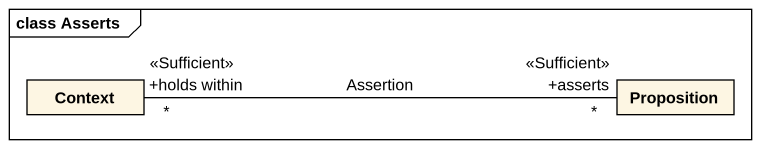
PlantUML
@startuml
mainframe class Asserts
hide circle
hide empty members
class Context
class Proposition
Context "+holds within\n<<Sufficient>>\n*" -right- "+asserts\n<<Sufficient>>\n*" Proposition : Assertion
@enduml
